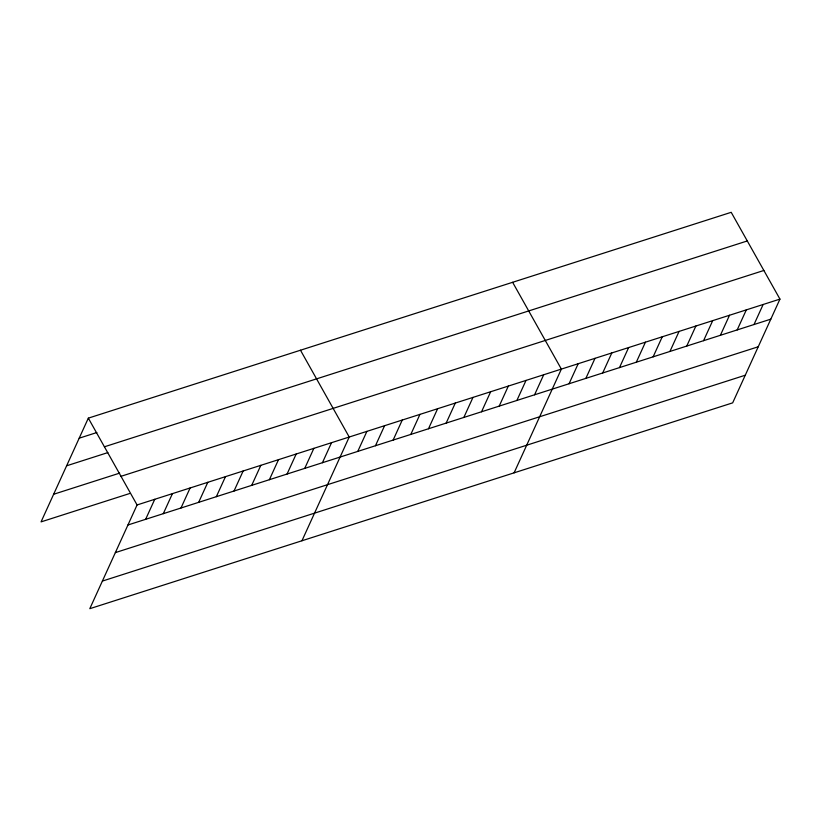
<?xml version="1.0" encoding="UTF-8"?>
<svg xmlns="http://www.w3.org/2000/svg" width="821" height="821" viewBox="0 0 821 821"><rect width="100%" height="100%" fill="white"/><g stroke="black" fill="none" stroke-linecap="round" stroke-linejoin="round"><path stroke-width="1.23" d="M779.95 299.111L137.076 504.956L89.797 608.689L732.671 402.854L779.95 299.111L731.203 212.311L88.329 418.146L41.05 521.889L129.441 493.585M145.625 519.334L154.759 499.291M163.297 513.669L172.431 493.637M180.979 508.014L190.113 487.972M198.661 502.349L207.795 482.307M216.344 496.684L225.467 476.652M234.016 491.03L243.149 470.987M251.698 485.365L260.832 465.333M269.38 479.71L278.504 459.668M287.052 474.045L296.186 454.013M304.735 468.381L313.868 448.348M322.417 462.726L331.54 442.683M301.954 540.762L349.223 437.029L300.476 350.218M357.771 451.406L366.905 431.364M375.454 445.741L384.587 425.709M393.126 440.087L402.259 420.044M410.808 434.422L419.942 414.379M428.49 428.757L437.624 408.725M446.162 423.102L455.296 403.06M463.844 417.437L472.978 397.405M481.527 411.783L490.66 391.74M499.199 406.118L508.332 386.086M516.881 400.463L526.015 380.421M534.563 394.798L543.697 374.756M514.1 472.834L561.369 369.101L512.622 282.301M569.056 383.756L578.189 363.713M585.866 378.368L594.999 358.336M602.686 372.991L611.809 352.948M619.496 367.603L628.629 347.57M636.306 362.215L645.439 342.183M653.126 356.837L662.249 336.795M669.936 351.45L679.07 331.417M686.746 346.072L695.88 326.029M703.566 340.684L712.7 320.652M720.376 335.307L729.51 315.264M737.186 329.919L746.32 309.876M754.006 324.531L763.14 304.499M79.196 438.188L96.868 432.523M104.411 446.798L747.284 240.953M66.604 465.805L107.859 452.597M53.642 494.263L119.64 473.132M120.985 476.313L763.858 270.468M127.943 524.988L770.816 319.153M115.361 552.615L758.235 346.77M102.389 581.073L745.263 375.228M88.329 418.146L137.076 504.956"/></g></svg>
